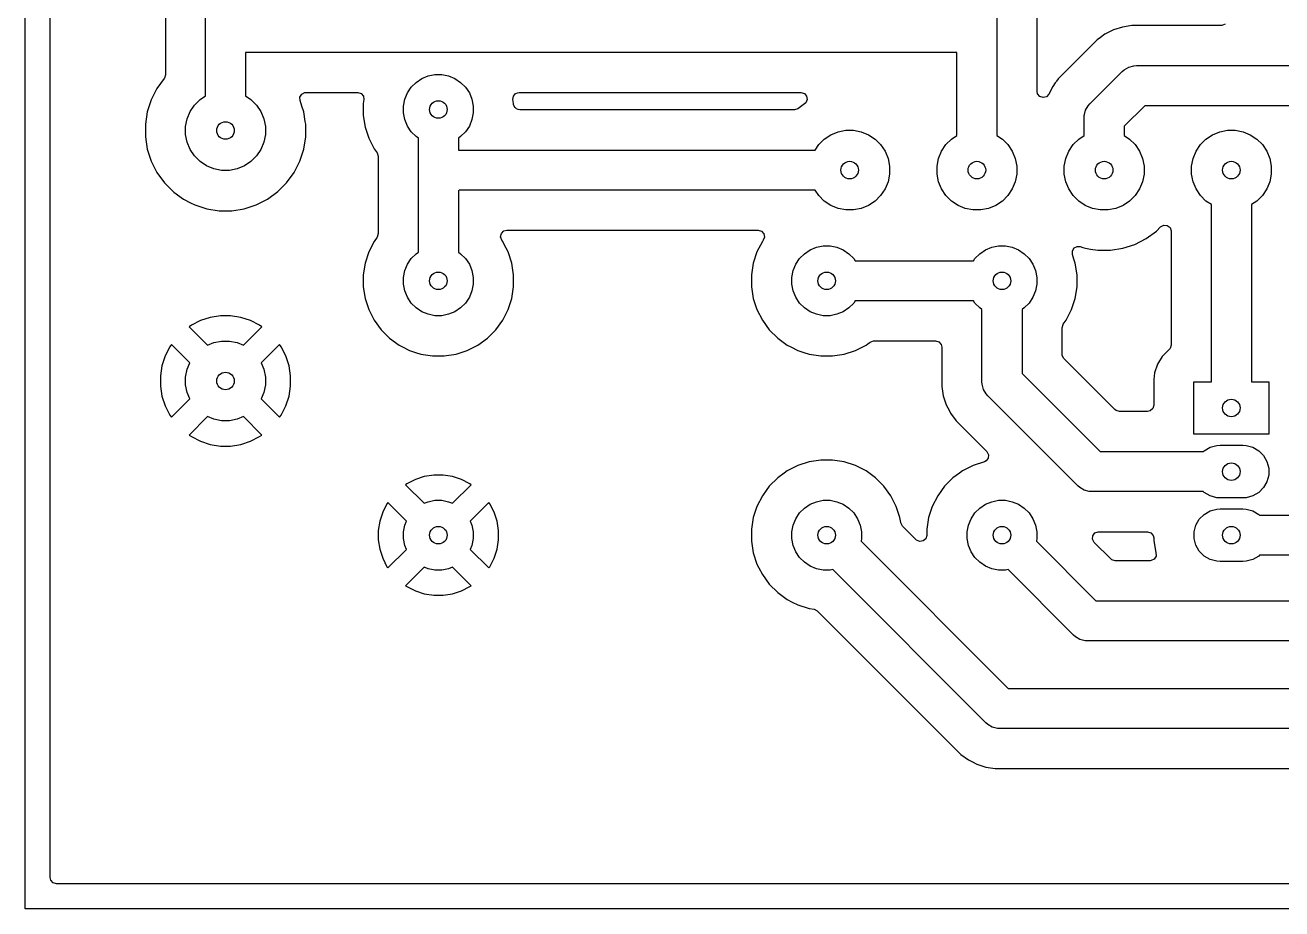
# Model space of a CAD drawing. Extents: x 78.8 to 131.2, y -132.2 to -95.8.
# Drawn here: x 78.75 to 103.84, y -132.25 to -114.61 of the extents above; entities that cross this region are included whole.
import ezdxf

# ---------------------------------------------------------------- set-up
doc = ezdxf.new("R2010")
doc.units = 0
doc.layers.add('BLACK', color=7, linetype='CONTINUOUS')

msp = doc.modelspace()

# ---------------------------------------------------------------- linework, layer by layer
at = {"layer": 'BLACK', "linetype": 'CONTINUOUS'}
for p, q in [((78.75, -132.25), (78.75, -95.75)), ((79.2505, -116.584038), (79.2505, -96.3745)), ((98.15, -110.570247), (98.15, -114.75)), ((98.9505, -115.92809), (98.9505, -111.103311)), ((82.35, -114.75), (82.35, -113.360557)), ((81.5495, -113.730746), (81.5495, -115.599122)), ((100.653881, -114.644059), (100.474163, -114.702454)), ((100.840514, -114.6145), (100.653881, -114.644059)), ((102.632374, -114.6145), (100.840514, -114.6145)), ((102.64122, -114.614184), (102.632374, -114.6145)), ((102.706684, -114.589767), (102.64122, -114.614184)), ((82.35, -116.019752), (82.35, -114.75)), ((98.15, -114.75), (98.15, -116.809752)), ((100.152924, -114.899312), (99.374312, -115.677923)), ((100.152925, -114.899312), (100.152924, -114.899312)), ((100.152927, -114.89931), (100.152925, -114.899312)), ((100.218579, -114.85161), (100.152927, -114.89931)), ((100.3058, -114.78824), (100.218579, -114.85161)), ((100.474163, -114.702454), (100.3058, -114.78824)), ((97.35, -115.15), (83.15, -115.15)), ((83.15, -115.15), (83.15, -116.019752)), ((97.35, -116.809752), (97.35, -115.15)), ((81.5495, -115.599122), (81.529815, -115.666161)), ((86.670022, -115.672655), (86.796801, -115.620142)), ((86.796801, -115.620142), (86.931388, -115.593371)), ((86.931388, -115.593371), (87.068612, -115.593371)), ((87.068612, -115.593371), (87.203199, -115.620142)), ((87.203199, -115.620142), (87.329978, -115.672655)), ((100.007157, -116.177157), (100.652157, -115.532157)), ((100.652157, -115.532157), (100.691495, -115.497659)), ((100.691495, -115.497659), (100.781926, -115.445448)), ((100.781926, -115.445448), (100.88279, -115.418422)), ((100.88279, -115.418422), (100.935, -115.415)), ((100.935, -115.415), (110.33, -115.415)), ((81.381132, -115.871151), (81.26676, -116.095616)), ((81.525818, -115.672007), (81.381132, -115.871151)), ((81.529815, -115.666161), (81.525818, -115.672007)), ((86.382655, -115.960022), (86.458893, -115.845925)), ((86.458893, -115.845925), (86.555925, -115.748893)), ((86.555925, -115.748893), (86.670022, -115.672655)), ((87.329978, -115.672655), (87.444075, -115.748893)), ((87.444075, -115.748893), (87.541107, -115.845925)), ((87.541107, -115.845925), (87.617345, -115.960022)), ((99.26324, -115.8308), (99.184985, -115.984385)), ((99.314303, -115.760519), (99.26324, -115.8308)), ((99.329712, -115.73931), (99.314303, -115.760519)), ((99.338524, -115.727181), (99.329712, -115.73931)), ((99.374307, -115.677929), (99.338524, -115.727181)), ((99.374312, -115.677923), (99.374307, -115.677929)), ((81.26676, -116.095616), (81.18891, -116.335214)), ((82.131592, -116.202485), (82.242485, -116.091592)), ((82.242485, -116.091592), (82.35, -116.019752)), ((83.15, -116.019752), (83.257515, -116.091592)), ((83.257515, -116.091592), (83.368408, -116.202485)), ((84.236833, -116.042978), (84.272913, -115.983145)), ((84.238827, -116.112815), (84.236833, -116.042978)), ((84.27577, -116.226512), (84.238827, -116.112815)), ((84.272913, -115.983145), (84.335614, -115.952316)), ((84.335614, -115.952316), (84.356759, -115.9505)), ((84.356759, -115.9505), (85.389382, -115.9505)), ((85.389382, -115.9505), (85.456421, -115.970185)), ((85.456421, -115.970185), (85.502176, -116.022989)), ((85.511855, -116.093898), (85.4995, -116.171902)), ((85.502176, -116.022989), (85.51212, -116.092147)), ((85.51212, -116.092147), (85.511855, -116.093898)), ((86.303371, -116.221388), (86.330142, -116.086801)), ((86.330142, -116.086801), (86.382655, -115.960022)), ((87.617345, -115.960022), (87.669858, -116.086801)), ((87.669858, -116.086801), (87.696629, -116.221388)), ((88.487773, -116.091385), (88.492776, -116.058056)), ((88.487946, -116.092644), (88.487773, -116.091385)), ((88.5005, -116.171908), (88.487946, -116.092644)), ((88.492776, -116.058056), (88.497099, -116.024605)), ((88.497099, -116.024605), (88.49795, -116.023593)), ((88.49795, -116.023593), (88.498146, -116.022289)), ((88.498146, -116.022289), (88.520372, -115.996958)), ((88.520372, -115.996958), (88.542095, -115.971153)), ((88.542095, -115.971153), (88.543356, -115.970762)), ((88.543356, -115.970762), (88.544228, -115.96977)), ((88.544228, -115.96977), (88.576659, -115.960465)), ((88.576659, -115.960465), (88.608847, -115.950513)), ((88.608847, -115.950513), (88.610618, -115.9505)), ((88.610618, -115.9505), (94.238137, -115.9505)), ((94.238137, -115.9505), (94.305176, -115.970185)), ((94.305176, -115.970185), (94.350931, -116.022989)), ((94.360875, -116.092147), (94.33185, -116.155703)), ((94.350931, -116.022989), (94.360875, -116.092147)), ((98.959603, -115.974723), (98.9505, -115.92809)), ((99.003054, -116.029439), (98.959603, -115.974723)), ((99.069189, -116.051976), (99.003054, -116.029439)), ((99.13701, -116.035181), (99.069189, -116.051976)), ((99.184985, -115.984385), (99.13701, -116.035181)), ((81.18891, -116.335214), (81.1495, -116.584038)), ((81.984448, -116.477772), (82.044463, -116.332883)), ((82.044463, -116.332883), (82.131592, -116.202485)), ((83.368408, -116.202485), (83.455537, -116.332883)), ((83.455537, -116.332883), (83.515552, -116.477772)), ((84.31109, -116.335214), (84.27577, -116.226512)), ((84.341467, -116.527007), (84.31109, -116.335214)), ((85.4995, -116.171902), (85.4995, -116.408097)), ((86.303371, -116.358612), (86.303371, -116.221388)), ((86.330142, -116.493199), (86.303371, -116.358612)), ((87.696629, -116.358612), (87.669858, -116.493199)), ((87.696629, -116.221388), (87.696629, -116.358612)), ((88.5005, -116.183981), (88.5005, -116.171908)), ((88.501655, -116.192385), (88.5005, -116.183981)), ((88.511065, -116.224802), (88.501655, -116.192385)), ((88.511388, -116.22631), (88.511065, -116.224802)), ((88.511561, -116.226512), (88.511388, -116.22631)), ((88.511706, -116.227011), (88.511561, -116.226512)), ((88.534283, -116.253067), (88.511706, -116.227011)), ((88.556814, -116.279397), (88.534283, -116.253067)), ((88.557199, -116.279512), (88.556814, -116.279397)), ((88.557461, -116.279815), (88.557199, -116.279512)), ((88.590562, -116.289534), (88.557461, -116.279815)), ((88.62373, -116.299498), (88.590562, -116.289534)), ((88.624116, -116.299387), (88.62373, -116.299498)), ((88.6245, -116.2995), (88.624116, -116.299387)), ((94.099122, -116.2995), (88.6245, -116.2995)), ((94.106201, -116.299298), (94.099122, -116.2995)), ((94.172007, -116.275818), (94.106201, -116.299298)), ((94.311022, -116.174818), (94.172007, -116.275818)), ((94.33185, -116.155703), (94.311022, -116.174818)), ((99.893422, -116.40779), (99.898903, -116.387334)), ((99.898903, -116.387334), (99.920448, -116.306926)), ((99.920448, -116.306926), (99.972659, -116.216495)), ((99.972659, -116.216495), (100.007157, -116.177157)), ((101.100686, -116.215), (100.69, -116.625686)), ((110.164314, -116.215), (101.100686, -116.215)), ((79.2505, -121.607682), (79.2505, -116.584038)), ((81.1495, -116.584038), (81.1495, -116.835961)), ((81.953852, -116.631586), (81.984448, -116.477772)), ((81.953852, -116.788414), (81.953852, -116.631586)), ((83.515552, -116.477772), (83.546148, -116.631586)), ((83.546148, -116.631586), (83.546148, -116.788414)), ((84.3505, -116.584038), (84.341467, -116.527007)), ((84.3505, -116.835962), (84.3505, -116.584038)), ((85.4995, -116.408097), (85.536446, -116.641368)), ((85.536446, -116.641368), (85.609433, -116.865996)), ((86.382655, -116.619978), (86.330142, -116.493199)), ((86.458893, -116.734075), (86.382655, -116.619978)), ((87.617345, -116.619978), (87.541107, -116.734075)), ((87.669858, -116.493199), (87.617345, -116.619978)), ((99.89, -116.46), (99.893422, -116.40779)), ((99.89, -116.809752), (99.89, -116.46)), ((100.69, -116.625686), (100.69, -116.809752)), ((81.1495, -116.835961), (81.18891, -117.084785)), ((81.984448, -116.942228), (81.953852, -116.788414)), ((83.546148, -116.788414), (83.515552, -116.942228)), ((84.31109, -117.084785), (84.3505, -116.835962)), ((85.609433, -116.865996), (85.716165, -117.075468)), ((86.555925, -116.831107), (86.458893, -116.734075)), ((86.6, -116.860557), (86.555925, -116.831107)), ((86.6, -117.75), (86.6, -116.860557)), ((87.444075, -116.831107), (87.4, -116.860557)), ((87.4, -116.860557), (87.4, -117.1)), ((87.541107, -116.734075), (87.444075, -116.831107)), ((94.591592, -116.992485), (94.702485, -116.881592)), ((94.702485, -116.881592), (94.832883, -116.794463)), ((94.832883, -116.794463), (94.977772, -116.734448)), ((94.977772, -116.734448), (95.131586, -116.703852)), ((95.131586, -116.703852), (95.288414, -116.703852)), ((95.288414, -116.703852), (95.442228, -116.734448)), ((95.442228, -116.734448), (95.587117, -116.794463)), ((95.587117, -116.794463), (95.717515, -116.881592)), ((95.717515, -116.881592), (95.828408, -116.992485)), ((97.131592, -116.992485), (97.242485, -116.881592)), ((97.242485, -116.881592), (97.35, -116.809752)), ((98.15, -116.809752), (98.257515, -116.881592)), ((98.257515, -116.881592), (98.368408, -116.992485)), ((99.671592, -116.992485), (99.782485, -116.881592)), ((99.782485, -116.881592), (99.89, -116.809752)), ((100.69, -116.809752), (100.797515, -116.881592)), ((100.797515, -116.881592), (100.908408, -116.992485)), ((102.211592, -116.992485), (102.322485, -116.881592)), ((102.322485, -116.881592), (102.452883, -116.794463)), ((102.452883, -116.794463), (102.597772, -116.734448)), ((102.597772, -116.734448), (102.751586, -116.703852)), ((102.751586, -116.703852), (102.908414, -116.703852)), ((102.908414, -116.703852), (103.062228, -116.734448)), ((103.062228, -116.734448), (103.207117, -116.794463)), ((103.207117, -116.794463), (103.337515, -116.881592)), ((103.337515, -116.881592), (103.448408, -116.992485)), ((81.18891, -117.084785), (81.26676, -117.324383)), ((82.044463, -117.087117), (81.984448, -116.942228)), ((82.131592, -117.217515), (82.044463, -117.087117)), ((83.455537, -117.087117), (83.368408, -117.217515)), ((83.515552, -116.942228), (83.455537, -117.087117)), ((84.233241, -117.324379), (84.31109, -117.084785)), ((85.716165, -117.075468), (85.716657, -117.076433)), ((85.716657, -117.076433), (85.775818, -117.157861)), ((85.775818, -117.157861), (85.799298, -117.223666)), ((87.4, -117.1), (90.75, -117.1)), ((90.75, -117.1), (91.25, -117.1)), ((91.25, -117.1), (94.519753, -117.1)), ((94.519753, -117.1), (94.591592, -116.992485)), ((95.828408, -116.992485), (95.915537, -117.122883)), ((95.915537, -117.122883), (95.975552, -117.267772)), ((96.984448, -117.267772), (97.044463, -117.122883)), ((97.044463, -117.122883), (97.131592, -116.992485)), ((98.368408, -116.992485), (98.455537, -117.122883)), ((98.455537, -117.122883), (98.515552, -117.267772)), ((99.524448, -117.267772), (99.584463, -117.122883)), ((99.584463, -117.122883), (99.671592, -116.992485)), ((100.908408, -116.992485), (100.995537, -117.122883)), ((100.995537, -117.122883), (101.055552, -117.267772)), ((102.064448, -117.267772), (102.124463, -117.122883)), ((102.124463, -117.122883), (102.211592, -116.992485)), ((103.448408, -116.992485), (103.535537, -117.122883)), ((103.535537, -117.122883), (103.595552, -117.267772)), ((81.26676, -117.324383), (81.381132, -117.548848)), ((82.242485, -117.328408), (82.131592, -117.217515)), ((82.372883, -117.415537), (82.242485, -117.328408)), ((83.257515, -117.328408), (83.127117, -117.415537)), ((83.368408, -117.217515), (83.257515, -117.328408)), ((84.11887, -117.548845), (84.233241, -117.324379)), ((85.799298, -117.223666), (85.7995, -117.230746)), ((85.7995, -117.230746), (85.7995, -118.769253)), ((95.975552, -117.267772), (96.006148, -117.421586)), ((96.953852, -117.421586), (96.984448, -117.267772)), ((98.515552, -117.267772), (98.546148, -117.421586)), ((99.493852, -117.421586), (99.524448, -117.267772)), ((101.055552, -117.267772), (101.086148, -117.421586)), ((102.033852, -117.421586), (102.064448, -117.267772)), ((103.595552, -117.267772), (103.626148, -117.421586)), ((81.381132, -117.548848), (81.529201, -117.752649)), ((82.517772, -117.475552), (82.372883, -117.415537)), ((82.671586, -117.506148), (82.517772, -117.475552)), ((82.828414, -117.506148), (82.671586, -117.506148)), ((82.982228, -117.475552), (82.828414, -117.506148)), ((83.127117, -117.415537), (82.982228, -117.475552)), ((83.970793, -117.752656), (84.11887, -117.548845)), ((96.006148, -117.578414), (95.975552, -117.732228)), ((96.006148, -117.421586), (96.006148, -117.578414)), ((96.953852, -117.578414), (96.953852, -117.421586)), ((96.984448, -117.732228), (96.953852, -117.578414)), ((98.546148, -117.578414), (98.515552, -117.732228)), ((98.546148, -117.421586), (98.546148, -117.578414)), ((99.493852, -117.578414), (99.493852, -117.421586)), ((99.524448, -117.732228), (99.493852, -117.578414)), ((101.086148, -117.578414), (101.055552, -117.732228)), ((101.086148, -117.421586), (101.086148, -117.578414)), ((102.033852, -117.578414), (102.033852, -117.421586)), ((102.064448, -117.732228), (102.033852, -117.578414)), ((103.626148, -117.578414), (103.595552, -117.732228)), ((103.626148, -117.421586), (103.626148, -117.578414)), ((81.529201, -117.752649), (81.529205, -117.752654)), ((81.529205, -117.752654), (81.707345, -117.930794)), ((83.792656, -117.930793), (83.970793, -117.752656)), ((86.6, -119.139442), (86.6, -117.75)), ((87.415685, -117.9), (87.4, -117.915685)), ((90.75, -117.9), (87.415685, -117.9)), ((91.25, -117.9), (90.75, -117.9)), ((94.519753, -117.9), (91.25, -117.9)), ((94.591592, -118.007515), (94.519753, -117.9)), ((95.915537, -117.877117), (95.828408, -118.007515)), ((95.975552, -117.732228), (95.915537, -117.877117)), ((97.044463, -117.877117), (96.984448, -117.732228)), ((97.131592, -118.007515), (97.044463, -117.877117)), ((98.455537, -117.877117), (98.368408, -118.007515)), ((98.515552, -117.732228), (98.455537, -117.877117)), ((99.584463, -117.877117), (99.524448, -117.732228)), ((99.671592, -118.007515), (99.584463, -117.877117)), ((100.995537, -117.877117), (100.908408, -118.007515)), ((101.055552, -117.732228), (100.995537, -117.877117)), ((102.124463, -117.877117), (102.064448, -117.732228)), ((102.211592, -118.007515), (102.124463, -117.877117)), ((103.535537, -117.877117), (103.448408, -118.007515)), ((103.595552, -117.732228), (103.535537, -117.877117)), ((81.707345, -117.930794), (81.70735, -117.930798)), ((81.70735, -117.930798), (81.71972, -117.939785)), ((81.71972, -117.939785), (81.911155, -118.07887)), ((81.911155, -118.07887), (82.054184, -118.151747)), ((82.054184, -118.151747), (82.135616, -118.193239)), ((83.364379, -118.193241), (83.588845, -118.07887)), ((83.588845, -118.07887), (83.792656, -117.930793)), ((87.4, -117.915685), (87.4, -119.139442)), ((94.702485, -118.118408), (94.591592, -118.007515)), ((94.832883, -118.205537), (94.702485, -118.118408)), ((95.717515, -118.118408), (95.587117, -118.205537)), ((95.828408, -118.007515), (95.717515, -118.118408)), ((97.242485, -118.118408), (97.131592, -118.007515)), ((97.372883, -118.205537), (97.242485, -118.118408)), ((98.257515, -118.118408), (98.127117, -118.205537)), ((98.368408, -118.007515), (98.257515, -118.118408)), ((99.782485, -118.118408), (99.671592, -118.007515)), ((99.912883, -118.205537), (99.782485, -118.118408)), ((100.797515, -118.118408), (100.667117, -118.205537)), ((100.908408, -118.007515), (100.797515, -118.118408)), ((102.322485, -118.118408), (102.211592, -118.007515)), ((102.43, -118.190247), (102.322485, -118.118408)), ((103.337515, -118.118408), (103.23, -118.190247)), ((103.448408, -118.007515), (103.337515, -118.118408)), ((82.135616, -118.193239), (82.135618, -118.193239)), ((82.135618, -118.193239), (82.135621, -118.193241)), ((82.135621, -118.193241), (82.375215, -118.27109)), ((82.375215, -118.27109), (82.624038, -118.3105)), ((82.624038, -118.3105), (82.624039, -118.3105)), ((82.624039, -118.3105), (82.875961, -118.3105)), ((82.875961, -118.3105), (82.875962, -118.3105)), ((82.875962, -118.3105), (83.124785, -118.27109)), ((83.124785, -118.27109), (83.364379, -118.193241)), ((94.977772, -118.265552), (94.832883, -118.205537)), ((95.131586, -118.296148), (94.977772, -118.265552)), ((95.288414, -118.296148), (95.131586, -118.296148)), ((95.442228, -118.265552), (95.288414, -118.296148)), ((95.587117, -118.205537), (95.442228, -118.265552)), ((97.517772, -118.265552), (97.372883, -118.205537)), ((97.671586, -118.296148), (97.517772, -118.265552)), ((97.828414, -118.296148), (97.671586, -118.296148)), ((97.982228, -118.265552), (97.828414, -118.296148)), ((98.127117, -118.205537), (97.982228, -118.265552)), ((100.057772, -118.265552), (99.912883, -118.205537)), ((100.211586, -118.296148), (100.057772, -118.265552)), ((100.368414, -118.296148), (100.211586, -118.296148)), ((100.522228, -118.265552), (100.368414, -118.296148)), ((100.667117, -118.205537), (100.522228, -118.265552)), ((102.43, -121.725), (102.43, -118.190247)), ((103.23, -118.190247), (103.23, -121.725)), ((101.332656, -118.720793), (101.417819, -118.63563)), ((101.417819, -118.63563), (101.479142, -118.602145)), ((101.479142, -118.602145), (101.548834, -118.607129)), ((101.548834, -118.607129), (101.604767, -118.649001)), ((101.604767, -118.649001), (101.629184, -118.714465)), ((85.775818, -118.842138), (85.716659, -118.923563)), ((85.779815, -118.836292), (85.775818, -118.842138)), ((85.7995, -118.769253), (85.779815, -118.836292)), ((88.240841, -118.83158), (88.256666, -118.763526)), ((88.26432, -118.897384), (88.240841, -118.83158)), ((88.256666, -118.763526), (88.306771, -118.714831)), ((88.283343, -118.923567), (88.26432, -118.897384)), ((88.306771, -118.714831), (88.364639, -118.7005)), ((88.364639, -118.7005), (90.655519, -118.7005)), ((90.655519, -118.7005), (91.155519, -118.7005)), ((91.155519, -118.7005), (93.385361, -118.7005)), ((93.385361, -118.7005), (93.4524, -118.720185)), ((93.4524, -118.720185), (93.498155, -118.772989)), ((93.485679, -118.897386), (93.466657, -118.923566)), ((93.508099, -118.842147), (93.485679, -118.897386)), ((93.498155, -118.772989), (93.508099, -118.842147)), ((100.904379, -118.983241), (101.128845, -118.86887)), ((101.128845, -118.86887), (101.332656, -118.720793)), ((101.629184, -118.714465), (101.6295, -118.723311)), ((101.6295, -118.723311), (101.6295, -120.99419)), ((85.609433, -119.134003), (85.536446, -119.358631)), ((85.716659, -118.923563), (85.609433, -119.134003)), ((86.555925, -119.168893), (86.6, -119.139442)), ((87.4, -119.139442), (87.444075, -119.168893)), ((88.313747, -118.983239), (88.283343, -118.923567)), ((88.390566, -119.134003), (88.313747, -118.983239)), ((88.390566, -119.134005), (88.390566, -119.134003)), ((88.390568, -119.134008), (88.390566, -119.134005)), ((88.396311, -119.151683), (88.390568, -119.134008)), ((88.463553, -119.358631), (88.396311, -119.151683)), ((93.359433, -119.134003), (93.286446, -119.358631)), ((93.466657, -118.923566), (93.359433, -119.134003)), ((94.305925, -119.168893), (94.420022, -119.092655)), ((94.420022, -119.092655), (94.546801, -119.040142)), ((94.546801, -119.040142), (94.681388, -119.013371)), ((94.681388, -119.013371), (94.818612, -119.013371)), ((94.818612, -119.013371), (94.953199, -119.040142)), ((94.953199, -119.040142), (95.079978, -119.092655)), ((95.079978, -119.092655), (95.194075, -119.168893)), ((97.805925, -119.168893), (97.920022, -119.092655)), ((97.920022, -119.092655), (98.046801, -119.040142)), ((98.046801, -119.040142), (98.181388, -119.013371)), ((98.181388, -119.013371), (98.318612, -119.013371)), ((98.318612, -119.013371), (98.453199, -119.040142)), ((98.453199, -119.040142), (98.579978, -119.092655)), ((98.579978, -119.092655), (98.694075, -119.168893)), ((99.654869, -119.114324), (99.690949, -119.054491)), ((99.656863, -119.184161), (99.654869, -119.114324)), ((99.690949, -119.054491), (99.753649, -119.023662)), ((99.753649, -119.023662), (99.813112, -119.027914)), ((99.813112, -119.027914), (99.861526, -119.043645)), ((99.861526, -119.043645), (99.915214, -119.06109)), ((99.915214, -119.06109), (100.018021, -119.077373)), ((100.018021, -119.077373), (100.164038, -119.1005)), ((100.164038, -119.1005), (100.164039, -119.1005)), ((100.164039, -119.1005), (100.415961, -119.1005)), ((100.415961, -119.1005), (100.415962, -119.1005)), ((100.415962, -119.1005), (100.664785, -119.06109)), ((100.664785, -119.06109), (100.904379, -118.983241)), ((85.536446, -119.358631), (85.4995, -119.591902)), ((86.330142, -119.506801), (86.382655, -119.380022)), ((86.382655, -119.380022), (86.458893, -119.265925)), ((86.458893, -119.265925), (86.555925, -119.168893)), ((87.444075, -119.168893), (87.541107, -119.265925)), ((87.541107, -119.265925), (87.617345, -119.380022)), ((87.617345, -119.380022), (87.669858, -119.506801)), ((88.5005, -119.591902), (88.463553, -119.358631)), ((93.286446, -119.358631), (93.2495, -119.591902)), ((94.080142, -119.506801), (94.132655, -119.380022)), ((94.132655, -119.380022), (94.208893, -119.265925)), ((94.208893, -119.265925), (94.305925, -119.168893)), ((95.194075, -119.168893), (95.291107, -119.265925)), ((95.291107, -119.265925), (95.320557, -119.31)), ((95.320557, -119.31), (97.679443, -119.31)), ((97.679443, -119.31), (97.708893, -119.265925)), ((97.708893, -119.265925), (97.805925, -119.168893)), ((98.694075, -119.168893), (98.791107, -119.265925)), ((98.791107, -119.265925), (98.867345, -119.380022)), ((98.867345, -119.380022), (98.919858, -119.506801)), ((99.686562, -119.275564), (99.656863, -119.184161)), ((99.713553, -119.358631), (99.686562, -119.275564)), ((99.7505, -119.591902), (99.713553, -119.358631)), ((85.4995, -119.591902), (85.4995, -119.828097)), ((86.303371, -119.641388), (86.330142, -119.506801)), ((86.303371, -119.778612), (86.303371, -119.641388)), ((87.669858, -119.506801), (87.696629, -119.641388)), ((87.696629, -119.641388), (87.696629, -119.778612)), ((88.5005, -119.828097), (88.5005, -119.591902)), ((93.2495, -119.591902), (93.2495, -119.828097)), ((94.053371, -119.641388), (94.080142, -119.506801)), ((94.053371, -119.778612), (94.053371, -119.641388)), ((98.919858, -119.506801), (98.946629, -119.641388)), ((98.946629, -119.641388), (98.946629, -119.778612)), ((99.7505, -119.828097), (99.7505, -119.591902)), ((85.4995, -119.828097), (85.536446, -120.061368)), ((86.330142, -119.913199), (86.303371, -119.778612)), ((86.382655, -120.039978), (86.330142, -119.913199)), ((87.669858, -119.913199), (87.617345, -120.039978)), ((87.696629, -119.778612), (87.669858, -119.913199)), ((88.463553, -120.061368), (88.5005, -119.828097)), ((93.2495, -119.828097), (93.286446, -120.061368)), ((94.080142, -119.913199), (94.053371, -119.778612)), ((94.132655, -120.039978), (94.080142, -119.913199)), ((98.919858, -119.913199), (98.867345, -120.039978)), ((98.946629, -119.778612), (98.919858, -119.913199)), ((99.713553, -120.061368), (99.7505, -119.828097)), ((85.536446, -120.061368), (85.609433, -120.285996)), ((86.458893, -120.154075), (86.382655, -120.039978)), ((86.555925, -120.251107), (86.458893, -120.154075)), ((87.541107, -120.154075), (87.444075, -120.251107)), ((87.617345, -120.039978), (87.541107, -120.154075)), ((88.390568, -120.285992), (88.463553, -120.061368)), ((93.286446, -120.061368), (93.359433, -120.285996)), ((94.208893, -120.154075), (94.132655, -120.039978)), ((94.305925, -120.251107), (94.208893, -120.154075)), ((95.291107, -120.154075), (95.194075, -120.251107)), ((95.320557, -120.11), (95.291107, -120.154075)), ((97.679443, -120.11), (95.320557, -120.11)), ((97.708893, -120.154075), (97.679443, -120.11)), ((97.805925, -120.251107), (97.708893, -120.154075)), ((98.791107, -120.154075), (98.694075, -120.251107)), ((98.867345, -120.039978), (98.791107, -120.154075)), ((99.640568, -120.285992), (99.713553, -120.061368)), ((82.647683, -120.41), (82.445582, -120.442009)), ((82.852317, -120.41), (82.647683, -120.41)), ((83.054417, -120.442009), (82.852317, -120.41)), ((85.609433, -120.285996), (85.716657, -120.496433)), ((86.670022, -120.327345), (86.555925, -120.251107)), ((86.796801, -120.379858), (86.670022, -120.327345)), ((86.931388, -120.406629), (86.796801, -120.379858)), ((87.068612, -120.406629), (86.931388, -120.406629)), ((87.203199, -120.379858), (87.068612, -120.406629)), ((87.329978, -120.327345), (87.203199, -120.379858)), ((87.444075, -120.251107), (87.329978, -120.327345)), ((88.283343, -120.496433), (88.390568, -120.285992)), ((93.359433, -120.285996), (93.466657, -120.496433)), ((94.420022, -120.327345), (94.305925, -120.251107)), ((94.546801, -120.379858), (94.420022, -120.327345)), ((94.681388, -120.406629), (94.546801, -120.379858)), ((94.818612, -120.406629), (94.681388, -120.406629)), ((94.953199, -120.379858), (94.818612, -120.406629)), ((95.079978, -120.327345), (94.953199, -120.379858)), ((95.194075, -120.251107), (95.079978, -120.327345)), ((97.85, -120.280557), (97.805925, -120.251107)), ((97.85, -121.724975), (97.85, -120.280557)), ((98.694075, -120.251107), (98.65, -120.280557)), ((98.65, -120.280557), (98.65, -121.559289)), ((99.533343, -120.496433), (99.640568, -120.285992)), ((82.068644, -120.598143), (82.024077, -120.630523)), ((82.024077, -120.630523), (82.024077, -120.630524)), ((82.024077, -120.630524), (82.390655, -120.997101)), ((82.250968, -120.505244), (82.068644, -120.598143)), ((82.445582, -120.442009), (82.250968, -120.505244)), ((83.249031, -120.505244), (83.054417, -120.442009)), ((83.109344, -120.997101), (83.475922, -120.630524)), ((83.43135, -120.598141), (83.249031, -120.505244)), ((83.431359, -120.598147), (83.43135, -120.598141)), ((83.475921, -120.630523), (83.431359, -120.598147)), ((83.475922, -120.630524), (83.475921, -120.630523)), ((85.716657, -120.496433), (85.855483, -120.68751)), ((88.144517, -120.68751), (88.283343, -120.496433)), ((93.466657, -120.496433), (93.605483, -120.68751)), ((99.4505, -120.650746), (99.470185, -120.583707)), ((99.4505, -121.176349), (99.4505, -120.650746)), ((99.470185, -120.583707), (99.474173, -120.577871)), ((99.474173, -120.577871), (99.533343, -120.496433)), ((82.517772, -120.944448), (82.671586, -120.913852)), ((82.671586, -120.913852), (82.828414, -120.913852)), ((82.828414, -120.913852), (82.982228, -120.944448)), ((85.855483, -120.68751), (86.02249, -120.854517)), ((86.02249, -120.854517), (86.213567, -120.993343)), ((87.786433, -120.993343), (87.97751, -120.854517)), ((87.97751, -120.854517), (88.144517, -120.68751)), ((93.605483, -120.68751), (93.77249, -120.854517)), ((93.77249, -120.854517), (93.963567, -120.993343)), ((95.617862, -120.934182), (95.683668, -120.910702)), ((95.683668, -120.910702), (95.690747, -120.9105)), ((95.690747, -120.9105), (96.9255, -120.9105)), ((96.9255, -120.9105), (96.992539, -120.930185)), ((81.638143, -121.028644), (81.545244, -121.210968)), ((81.670523, -120.984077), (81.638143, -121.028644)), ((81.670524, -120.984077), (81.670523, -120.984077)), ((82.037101, -121.350654), (81.670524, -120.984077)), ((82.390655, -120.997101), (82.517772, -120.944448)), ((82.982228, -120.944448), (83.109344, -120.997101)), ((83.829474, -120.984076), (83.462897, -121.350652)), ((83.829474, -120.984077), (83.829474, -120.984076)), ((83.861859, -121.02865), (83.829474, -120.984077)), ((83.954755, -121.210968), (83.861859, -121.02865)), ((86.213567, -120.993343), (86.282849, -121.028644)), ((86.282849, -121.028644), (86.424003, -121.100566)), ((86.424003, -121.100566), (86.424005, -121.100566)), ((86.424005, -121.100566), (86.424008, -121.100568)), ((86.424008, -121.100568), (86.544412, -121.139689)), ((86.544412, -121.139689), (86.648631, -121.173553)), ((87.351368, -121.173553), (87.575992, -121.100568)), ((87.575992, -121.100568), (87.786433, -120.993343)), ((93.963567, -120.993343), (94.032849, -121.028644)), ((94.032849, -121.028644), (94.174003, -121.100566)), ((94.174003, -121.100566), (94.174005, -121.100566)), ((94.174005, -121.100566), (94.174008, -121.100568)), ((94.174008, -121.100568), (94.294412, -121.139689)), ((94.294412, -121.139689), (94.398631, -121.173553)), ((95.101368, -121.173553), (95.325992, -121.100568)), ((95.325992, -121.100568), (95.536433, -120.993343)), ((95.536433, -120.993343), (95.574238, -120.965875)), ((95.574238, -120.965875), (95.617862, -120.934182)), ((96.992539, -120.930185), (97.038294, -120.982989)), ((97.038294, -120.982989), (97.0495, -121.0345)), ((97.0495, -121.0345), (97.0495, -121.819461)), ((101.577738, -121.095183), (101.450184, -121.222737)), ((101.582815, -121.091135), (101.577738, -121.095183)), ((101.609815, -121.061229), (101.582815, -121.091135)), ((101.6295, -120.99419), (101.609815, -121.061229)), ((81.482009, -121.405582), (81.45, -121.607682)), ((81.545244, -121.210968), (81.482009, -121.405582)), ((81.984448, -121.477772), (82.037101, -121.350654)), ((83.462897, -121.350652), (83.515552, -121.477772)), ((84.01799, -121.405582), (83.954755, -121.210968)), ((84.05, -121.607682), (84.01799, -121.405582)), ((86.648631, -121.173553), (86.881903, -121.2105)), ((86.881903, -121.2105), (86.881908, -121.2105)), ((86.881908, -121.2105), (87.118097, -121.2105)), ((87.118097, -121.2105), (87.351368, -121.173553)), ((94.398631, -121.173553), (94.631903, -121.2105)), ((94.631903, -121.2105), (94.631908, -121.2105)), ((94.631908, -121.2105), (94.868097, -121.2105)), ((94.868097, -121.2105), (95.101368, -121.173553)), ((99.453334, -121.202707), (99.4505, -121.176349)), ((99.486819, -121.26403), (99.453334, -121.202707)), ((100.505969, -122.283181), (99.486819, -121.26403)), ((101.354211, -121.375476), (101.294631, -121.545745)), ((101.450184, -121.222737), (101.354211, -121.375476)), ((79.2505, -123.782116), (79.2505, -121.607682)), ((81.45, -121.607682), (81.45, -121.812317)), ((81.953852, -121.631586), (81.984448, -121.477772)), ((81.953852, -121.788414), (81.953852, -121.631586)), ((83.515552, -121.477772), (83.546148, -121.631586)), ((83.546148, -121.631586), (83.546148, -121.788414)), ((84.05, -121.812317), (84.05, -121.607682)), ((98.65, -121.559289), (100.210711, -123.12)), ((101.29463, -121.54575), (101.2795, -121.680039)), ((101.294631, -121.545745), (101.29463, -121.54575)), ((81.45, -121.812317), (81.482009, -122.014417)), ((81.984448, -121.942228), (81.953852, -121.788414)), ((83.546148, -121.788414), (83.515552, -121.942228)), ((84.01799, -122.014417), (84.05, -121.812317)), ((97.0495, -121.819461), (97.079059, -122.006093)), ((97.853422, -121.777185), (97.85, -121.724975)), ((97.880448, -121.878049), (97.853422, -121.777185)), ((97.932659, -121.96848), (97.880448, -121.878049)), ((101.2795, -121.680039), (101.2795, -122.1955)), ((102.08, -122.775), (102.08, -121.725)), ((102.08, -121.725), (102.43, -121.725)), ((103.23, -121.725), (103.58, -121.725)), ((103.58, -121.725), (103.58, -122.775)), ((81.482009, -122.014417), (81.545244, -122.209031)), ((81.670524, -122.435922), (82.037101, -122.069344)), ((82.037101, -122.069344), (81.984448, -121.942228)), ((83.515552, -121.942228), (83.462898, -122.069345)), ((83.462898, -122.069345), (83.829474, -122.435921)), ((83.954755, -122.209031), (84.01799, -122.014417)), ((97.079059, -122.006093), (97.137454, -122.185811)), ((97.967157, -122.007818), (97.932659, -121.96848)), ((99.762182, -123.802843), (97.967157, -122.007818)), ((81.545244, -122.209031), (81.638141, -122.39135)), ((81.638141, -122.39135), (81.638147, -122.391359)), ((81.638147, -122.391359), (81.670523, -122.435921)), ((82.390653, -122.422897), (82.024076, -122.789474)), ((82.517772, -122.475552), (82.390653, -122.422897)), ((83.109345, -122.422898), (82.982228, -122.475552)), ((83.475921, -122.789474), (83.109345, -122.422898)), ((83.829474, -122.435921), (83.861859, -122.391349)), ((83.861859, -122.391349), (83.954755, -122.209031)), ((97.137454, -122.185811), (97.199863, -122.308294)), ((97.199863, -122.308294), (97.22324, -122.354174)), ((97.22324, -122.354174), (97.33431, -122.507049)), ((100.526611, -122.299815), (100.505969, -122.283181)), ((100.59365, -122.3195), (100.526611, -122.299815)), ((101.1555, -122.3195), (100.59365, -122.3195)), ((101.207011, -122.308294), (101.1555, -122.3195)), ((101.259815, -122.262539), (101.207011, -122.308294)), ((101.2795, -122.1955), (101.259815, -122.262539)), ((81.670523, -122.435921), (81.670524, -122.435922)), ((82.671586, -122.506148), (82.517772, -122.475552)), ((82.828414, -122.506148), (82.671586, -122.506148)), ((82.982228, -122.475552), (82.828414, -122.506148)), ((97.33431, -122.507049), (97.64912, -122.821859)), ((82.024076, -122.789474), (82.06865, -122.821859)), ((82.06865, -122.821859), (82.250968, -122.914755)), ((82.250968, -122.914755), (82.445582, -122.97799)), ((83.054417, -122.97799), (83.249031, -122.914755)), ((83.249031, -122.914755), (83.431349, -122.821859)), ((83.431349, -122.821859), (83.475921, -122.789474)), ((97.64912, -122.821859), (97.948072, -123.12081)), ((103.58, -122.775), (102.08, -122.775)), ((82.445582, -122.97799), (82.647683, -123.01)), ((82.647683, -123.01), (82.852317, -123.01)), ((82.852317, -123.01), (83.054417, -122.97799)), ((97.948072, -123.12081), (97.981557, -123.182133)), ((100.210711, -123.12), (102.268889, -123.12)), ((102.268889, -123.12), (102.2854, -123.103489)), ((102.2854, -123.103489), (102.404091, -123.034963)), ((102.404091, -123.034963), (102.536474, -122.999491)), ((102.536474, -122.999491), (102.605, -122.995)), ((102.605, -122.995), (103.055, -122.995)), ((103.055, -122.995), (103.123526, -122.999491)), ((103.123526, -122.999491), (103.255909, -123.034963)), ((103.255909, -123.034963), (103.3746, -123.103489)), ((103.3746, -123.103489), (103.471511, -123.2004)), ((94.174003, -123.399433), (93.963566, -123.506657)), ((94.398631, -123.326446), (94.174003, -123.399433)), ((94.631903, -123.2895), (94.398631, -123.326446)), ((94.631908, -123.2895), (94.631903, -123.2895)), ((94.868092, -123.2895), (94.631908, -123.2895)), ((94.868097, -123.2895), (94.868092, -123.2895)), ((95.101368, -123.326446), (94.868097, -123.2895)), ((95.325996, -123.399433), (95.101368, -123.326446)), ((95.536433, -123.506657), (95.325996, -123.399433)), ((97.674005, -123.399433), (97.463566, -123.506657)), ((97.898709, -123.326422), (97.674005, -123.399433)), ((97.934702, -123.307758), (97.898709, -123.326422)), ((97.976573, -123.251824), (97.934702, -123.307758)), ((97.981557, -123.182133), (97.976573, -123.251824)), ((103.471511, -123.2004), (103.540037, -123.319091)), ((103.540037, -123.319091), (103.575509, -123.451474)), ((86.539362, -123.677914), (86.37106, -123.763669)), ((86.718997, -123.619548), (86.539362, -123.677914)), ((86.905553, -123.59), (86.718997, -123.619548)), ((87.094447, -123.59), (86.905553, -123.59)), ((87.281002, -123.619548), (87.094447, -123.59)), ((87.460637, -123.677914), (87.281002, -123.619548)), ((87.628933, -123.763666), (87.460637, -123.677914)), ((93.772487, -123.645485), (93.605485, -123.812487)), ((93.772488, -123.645485), (93.772487, -123.645485)), ((93.77249, -123.645483), (93.772488, -123.645485)), ((93.899532, -123.553181), (93.77249, -123.645483)), ((93.963566, -123.506657), (93.899532, -123.553181)), ((95.72751, -123.645483), (95.536433, -123.506657)), ((95.894517, -123.81249), (95.72751, -123.645483)), ((97.272487, -123.645485), (97.105485, -123.812487)), ((97.272488, -123.645485), (97.272487, -123.645485)), ((97.27249, -123.645483), (97.272488, -123.645485)), ((97.399532, -123.553181), (97.27249, -123.645483)), ((97.463566, -123.506657), (97.399532, -123.553181)), ((103.575509, -123.588526), (103.540037, -123.720909)), ((103.575509, -123.451474), (103.575509, -123.588526)), ((79.2505, -124.695552), (79.2505, -123.782116)), ((86.34567, -123.782116), (86.345669, -123.782116)), ((86.345669, -123.782116), (86.716823, -124.153269)), ((86.37106, -123.763669), (86.34567, -123.782116)), ((87.283176, -124.153269), (87.654328, -123.782116)), ((87.654328, -123.782116), (87.628933, -123.763666)), ((93.545862, -123.89455), (93.466657, -124.003566)), ((93.605483, -123.81249), (93.545862, -123.89455)), ((93.605485, -123.812488), (93.605483, -123.81249)), ((93.605485, -123.812487), (93.605485, -123.812488)), ((96.033342, -124.003566), (95.894517, -123.81249)), ((97.045862, -123.89455), (96.966657, -124.003566)), ((97.105483, -123.81249), (97.045862, -123.89455)), ((97.105485, -123.812488), (97.105483, -123.81249)), ((97.105485, -123.812487), (97.105485, -123.812488)), ((99.80152, -123.837341), (99.762182, -123.802843)), ((99.891951, -123.889552), (99.80152, -123.837341)), ((99.992815, -123.916578), (99.891951, -123.889552)), ((100.045025, -123.92), (99.992815, -123.916578)), ((102.268889, -123.92), (100.045025, -123.92)), ((102.2854, -123.936511), (102.268889, -123.92)), ((103.471511, -123.8396), (103.3746, -123.936511)), ((103.540037, -123.720909), (103.471511, -123.8396)), ((85.973669, -124.16106), (85.887914, -124.329362)), ((85.992116, -124.13567), (85.973669, -124.16106)), ((86.363269, -124.506822), (85.992116, -124.135669)), ((85.992116, -124.135669), (85.992116, -124.13567)), ((86.716823, -124.153269), (86.796801, -124.120142)), ((86.796801, -124.120142), (86.931388, -124.093371)), ((86.931388, -124.093371), (87.068612, -124.093371)), ((87.068612, -124.093371), (87.203199, -124.120142)), ((87.203199, -124.120142), (87.283176, -124.153269)), ((88.007882, -124.135669), (87.63673, -124.506822)), ((88.007883, -124.13567), (88.007882, -124.135669)), ((88.026329, -124.161059), (88.007883, -124.13567)), ((88.112085, -124.329362), (88.026329, -124.161059)), ((93.466657, -124.003566), (93.359433, -124.214003)), ((94.305925, -124.248893), (94.420022, -124.172655)), ((94.420022, -124.172655), (94.546801, -124.120142)), ((94.546801, -124.120142), (94.681388, -124.093371)), ((94.681388, -124.093371), (94.818612, -124.093371)), ((94.818612, -124.093371), (94.953199, -124.120142)), ((94.953199, -124.120142), (95.079978, -124.172655)), ((95.079978, -124.172655), (95.194075, -124.248893)), ((96.140566, -124.214003), (96.033342, -124.003566)), ((96.966657, -124.003566), (96.859433, -124.214003)), ((97.805925, -124.248893), (97.920022, -124.172655)), ((97.920022, -124.172655), (98.046801, -124.120142)), ((98.046801, -124.120142), (98.181388, -124.093371)), ((98.181388, -124.093371), (98.318612, -124.093371)), ((98.318612, -124.093371), (98.453199, -124.120142)), ((98.453199, -124.120142), (98.579978, -124.172655)), ((98.579978, -124.172655), (98.694075, -124.248893)), ((102.404091, -124.005037), (102.2854, -123.936511)), ((102.536474, -124.040509), (102.404091, -124.005037)), ((102.605, -124.045), (102.536474, -124.040509)), ((103.055, -124.045), (102.605, -124.045)), ((103.123526, -124.040509), (103.055, -124.045)), ((103.255909, -124.005037), (103.123526, -124.040509)), ((103.3746, -123.936511), (103.255909, -124.005037)), ((85.887914, -124.329362), (85.829548, -124.508997)), ((88.170451, -124.508997), (88.112085, -124.329362)), ((93.359433, -124.214003), (93.286446, -124.438631)), ((94.132655, -124.460022), (94.208893, -124.345925)), ((94.208893, -124.345925), (94.305925, -124.248893)), ((95.194075, -124.248893), (95.291107, -124.345925)), ((95.291107, -124.345925), (95.367345, -124.460022)), ((96.140566, -124.214005), (96.140566, -124.214003)), ((96.140568, -124.214008), (96.140566, -124.214005)), ((96.213553, -124.438632), (96.140568, -124.214008)), ((96.859433, -124.214003), (96.786446, -124.438631)), ((97.632655, -124.460022), (97.708893, -124.345925)), ((97.708893, -124.345925), (97.805925, -124.248893)), ((98.694075, -124.248893), (98.791107, -124.345925)), ((98.791107, -124.345925), (98.867345, -124.460022)), ((102.188489, -124.4704), (102.2854, -124.373489)), ((102.2854, -124.373489), (102.404091, -124.304963)), ((102.404091, -124.304963), (102.536474, -124.269491)), ((102.536474, -124.269491), (102.605, -124.265)), ((102.605, -124.265), (103.055, -124.265)), ((103.055, -124.265), (103.123526, -124.269491)), ((103.123526, -124.269491), (103.255909, -124.304963)), ((103.255909, -124.304963), (103.3746, -124.373489)), ((103.3746, -124.373489), (103.391111, -124.39)), ((103.391111, -124.39), (117.939314, -124.39)), ((85.829548, -124.508997), (85.8, -124.695552)), ((86.303371, -124.721388), (86.330142, -124.586801)), ((86.330142, -124.586801), (86.363269, -124.506822)), ((87.63673, -124.506822), (87.669858, -124.586801)), ((87.669858, -124.586801), (87.696629, -124.721388)), ((88.2, -124.695552), (88.170451, -124.508997)), ((93.286446, -124.438631), (93.2495, -124.671902)), ((93.2495, -124.671902), (93.2495, -124.908097)), ((94.053371, -124.721388), (94.080142, -124.586801)), ((94.080142, -124.586801), (94.132655, -124.460022)), ((95.367345, -124.460022), (95.419858, -124.586801)), ((95.419858, -124.586801), (95.446629, -124.721388)), ((96.229304, -124.538085), (96.213553, -124.438632)), ((96.230604, -124.545002), (96.229304, -124.538085)), ((96.264089, -124.606325), (96.230604, -124.545002)), ((96.537819, -124.880055), (96.264089, -124.606325)), ((96.786446, -124.438631), (96.7495, -124.671902)), ((96.7495, -124.671902), (96.7495, -124.792374)), ((97.553371, -124.721388), (97.580142, -124.586801)), ((97.580142, -124.586801), (97.632655, -124.460022)), ((98.867345, -124.460022), (98.919858, -124.586801)), ((98.919858, -124.586801), (98.946629, -124.721388)), ((102.084491, -124.721474), (102.119963, -124.589091)), ((102.119963, -124.589091), (102.188489, -124.4704)), ((79.2505, -125.797882), (79.2505, -124.695552)), ((85.8, -124.695552), (85.8, -124.884447)), ((85.8, -124.884447), (85.829548, -125.071002)), ((86.303371, -124.858612), (86.303371, -124.721388)), ((86.330142, -124.993199), (86.303371, -124.858612)), ((87.696629, -124.858612), (87.669858, -124.993199)), ((87.696629, -124.721388), (87.696629, -124.858612)), ((88.170451, -125.071002), (88.2, -124.884447)), ((88.2, -124.884447), (88.2, -124.695552)), ((93.2495, -124.908097), (93.286446, -125.141368)), ((94.053371, -124.858612), (94.053371, -124.721388)), ((94.080142, -124.993199), (94.053371, -124.858612)), ((95.446629, -124.858612), (95.436287, -124.910601)), ((95.436287, -124.910601), (98.375686, -127.85)), ((95.446629, -124.721388), (95.446629, -124.858612)), ((96.544297, -124.886087), (96.537819, -124.880055)), ((96.607853, -124.915112), (96.544297, -124.886087)), ((96.677011, -124.905168), (96.607853, -124.915112)), ((96.729815, -124.859413), (96.677011, -124.905168)), ((96.7495, -124.792374), (96.729815, -124.859413)), ((97.553371, -124.858612), (97.553371, -124.721388)), ((97.580142, -124.993199), (97.553371, -124.858612)), ((98.946629, -124.858612), (98.936287, -124.910601)), ((98.936287, -124.910601), (100.125686, -126.1)), ((98.946629, -124.721388), (98.946629, -124.858612)), ((100.05646, -124.870858), (100.061444, -124.801166)), ((100.089945, -124.932181), (100.05646, -124.870858)), ((100.061444, -124.801166), (100.103316, -124.745233)), ((100.420945, -125.263181), (100.089945, -124.932181)), ((100.103316, -124.745233), (100.16878, -124.720816)), ((100.16878, -124.720816), (100.177626, -124.7205)), ((100.177626, -124.7205), (101.1555, -124.7205)), ((101.1555, -124.7205), (101.222539, -124.740185)), ((101.222539, -124.740185), (101.268294, -124.792989)), ((101.268294, -124.792989), (101.2795, -124.8445)), ((101.2795, -124.8445), (101.2795, -124.894324)), ((101.2795, -124.894324), (101.312138, -125.10039)), ((102.084491, -124.858526), (102.084491, -124.721474)), ((102.119963, -124.990909), (102.084491, -124.858526)), ((85.829548, -125.071002), (85.887914, -125.250637)), ((85.992116, -125.444328), (86.363269, -125.073175)), ((86.363269, -125.073175), (86.330142, -124.993199)), ((87.669858, -124.993199), (87.63673, -125.073176)), ((87.63673, -125.073176), (88.007882, -125.444328)), ((88.112085, -125.250637), (88.170451, -125.071002)), ((93.286446, -125.141368), (93.359433, -125.365996)), ((94.132655, -125.119978), (94.080142, -124.993199)), ((94.208893, -125.234075), (94.132655, -125.119978)), ((97.632655, -125.119978), (97.580142, -124.993199)), ((97.708893, -125.234075), (97.632655, -125.119978)), ((101.312138, -125.10039), (101.312138, -125.100393)), ((101.312138, -125.100393), (101.324092, -125.137182)), ((101.324092, -125.137182), (101.326087, -125.207023)), ((102.188489, -125.1096), (102.119963, -124.990909)), ((102.2854, -125.206511), (102.188489, -125.1096)), ((85.887914, -125.250637), (85.973666, -125.418933)), ((85.973666, -125.418933), (85.992116, -125.444328)), ((86.716822, -125.42673), (86.345669, -125.797882)), ((86.796801, -125.459858), (86.716822, -125.42673)), ((87.283176, -125.42673), (87.203199, -125.459858)), ((87.654328, -125.797882), (87.283176, -125.42673)), ((88.007883, -125.444328), (88.026331, -125.418937)), ((88.026331, -125.418937), (88.112085, -125.250637)), ((93.359433, -125.365996), (93.399346, -125.444328)), ((94.305925, -125.331107), (94.208893, -125.234075)), ((94.420022, -125.407345), (94.305925, -125.331107)), ((94.546801, -125.459858), (94.420022, -125.407345)), ((97.805925, -125.331107), (97.708893, -125.234075)), ((97.920022, -125.407345), (97.805925, -125.331107)), ((98.046801, -125.459858), (97.920022, -125.407345)), ((100.441587, -125.279815), (100.420945, -125.263181)), ((100.508626, -125.2995), (100.441587, -125.279815)), ((101.206161, -125.2995), (100.508626, -125.2995)), ((101.227305, -125.297684), (101.206161, -125.2995)), ((101.290006, -125.266856), (101.227305, -125.297684)), ((101.326087, -125.207023), (101.290006, -125.266856)), ((102.404091, -125.275037), (102.2854, -125.206511)), ((102.536474, -125.310509), (102.404091, -125.275037)), ((102.605, -125.315), (102.536474, -125.310509)), ((103.055, -125.315), (102.605, -125.315)), ((103.123526, -125.310509), (103.055, -125.315)), ((103.255909, -125.275037), (103.123526, -125.310509)), ((103.3746, -125.206511), (103.255909, -125.275037)), ((103.391111, -125.19), (103.3746, -125.206511)), ((117.139315, -125.19), (103.391111, -125.19)), ((86.931388, -125.486629), (86.796801, -125.459858)), ((87.068612, -125.486629), (86.931388, -125.486629)), ((87.203199, -125.459858), (87.068612, -125.486629)), ((88.007882, -125.444328), (88.007883, -125.444328)), ((93.399346, -125.444328), (93.466657, -125.576433)), ((93.466657, -125.576433), (93.605483, -125.76751)), ((94.681388, -125.486629), (94.546801, -125.459858)), ((94.818612, -125.486629), (94.681388, -125.486629)), ((94.870601, -125.476287), (94.818612, -125.486629)), ((97.927157, -128.532843), (94.870601, -125.476287)), ((98.181388, -125.486629), (98.046801, -125.459858)), ((98.318612, -125.486629), (98.181388, -125.486629)), ((98.370601, -125.476287), (98.318612, -125.486629)), ((99.677157, -126.782843), (98.370601, -125.476287)), ((79.2505, -131.6255), (79.2505, -125.797882)), ((86.345669, -125.797882), (86.34567, -125.797883)), ((86.34567, -125.797883), (86.371059, -125.816329)), ((86.371059, -125.816329), (86.539362, -125.902085)), ((86.539362, -125.902085), (86.718997, -125.960451)), ((87.281002, -125.960451), (87.460637, -125.902085)), ((87.460637, -125.902085), (87.628937, -125.816331)), ((87.628937, -125.816331), (87.654328, -125.797883)), ((87.654328, -125.797883), (87.654328, -125.797882)), ((93.605483, -125.76751), (93.77249, -125.934517)), ((93.77249, -125.934517), (93.963567, -126.073343)), ((86.718997, -125.960451), (86.905553, -125.99)), ((86.905553, -125.99), (87.094447, -125.99)), ((87.094447, -125.99), (87.281002, -125.960451)), ((93.963567, -126.073343), (94.062991, -126.124002)), ((94.062991, -126.124002), (94.174003, -126.180566)), ((94.174003, -126.180566), (94.174005, -126.180566)), ((94.174005, -126.180566), (94.174008, -126.180568)), ((94.174008, -126.180568), (94.398632, -126.253553)), ((100.125686, -126.1), (116.225, -126.1)), ((94.398632, -126.253553), (94.498045, -126.269297)), ((94.498045, -126.269297), (94.561176, -126.299225)), ((94.561176, -126.299225), (94.566325, -126.304089)), ((94.566325, -126.304089), (97.427927, -129.16569)), ((99.716495, -126.817341), (99.677157, -126.782843)), ((99.806926, -126.869552), (99.716495, -126.817341)), ((99.90779, -126.896578), (99.806926, -126.869552)), ((99.96, -126.9), (99.90779, -126.896578)), ((116.063826, -126.9), (99.96, -126.9)), ((98.375686, -127.85), (117.729314, -127.85)), ((97.966495, -128.567341), (97.927157, -128.532843)), ((98.056926, -128.619552), (97.966495, -128.567341)), ((98.15779, -128.646578), (98.056926, -128.619552)), ((98.21, -128.65), (98.15779, -128.646578)), ((117.895, -128.65), (98.21, -128.65)), ((97.427927, -129.16569), (97.580801, -129.27676)), ((97.580801, -129.27676), (97.660347, -129.31729)), ((97.660347, -129.31729), (97.749163, -129.362545)), ((97.749163, -129.362545), (97.749165, -129.362545)), ((97.749165, -129.362545), (97.749168, -129.362547)), ((97.749168, -129.362547), (97.845497, -129.393846)), ((97.845497, -129.393846), (97.928881, -129.42094)), ((97.928881, -129.42094), (98.115514, -129.4505)), ((98.115514, -129.4505), (98.115519, -129.4505)), ((98.115519, -129.4505), (117.989486, -129.4505)), ((79.261706, -131.677011), (79.2505, -131.6255)), ((79.307461, -131.729815), (79.261706, -131.677011)), ((79.3745, -131.7495), (79.307461, -131.729815)), ((130.6255, -131.7495), (79.3745, -131.7495)), ((131.25, -132.25), (78.75, -132.25))]:
    msp.add_line(p, q, dxfattribs=at)
at = {"layer": 'BLACK'}
for centre in [(87, -116.29), (82.75, -116.71), (95.21, -117.5), (97.75, -117.5), (100.29, -117.5), (102.83, -117.5), (87, -119.71), (94.75, -119.71), (98.25, -119.71), (82.75, -121.71), (102.83, -122.25), (102.83, -123.52), (87, -124.79), (94.75, -124.79), (98.25, -124.79), (102.83, -124.79)]:
    msp.add_circle(centre, 0.175, dxfattribs=at)
at = {"layer": 'WHITE'}
for centre in [(87, -116.29), (82.75, -116.71), (95.21, -117.5), (97.75, -117.5), (100.29, -117.5), (102.83, -117.5), (87, -119.71), (94.75, -119.71), (98.25, -119.71), (82.75, -121.71), (102.83, -122.25), (102.83, -123.52), (87, -124.79), (94.75, -124.79), (98.25, -124.79), (102.83, -124.79)]:
    msp.add_circle(centre, 0.175, dxfattribs=at)

doc.saveas('drawing.dxf')
